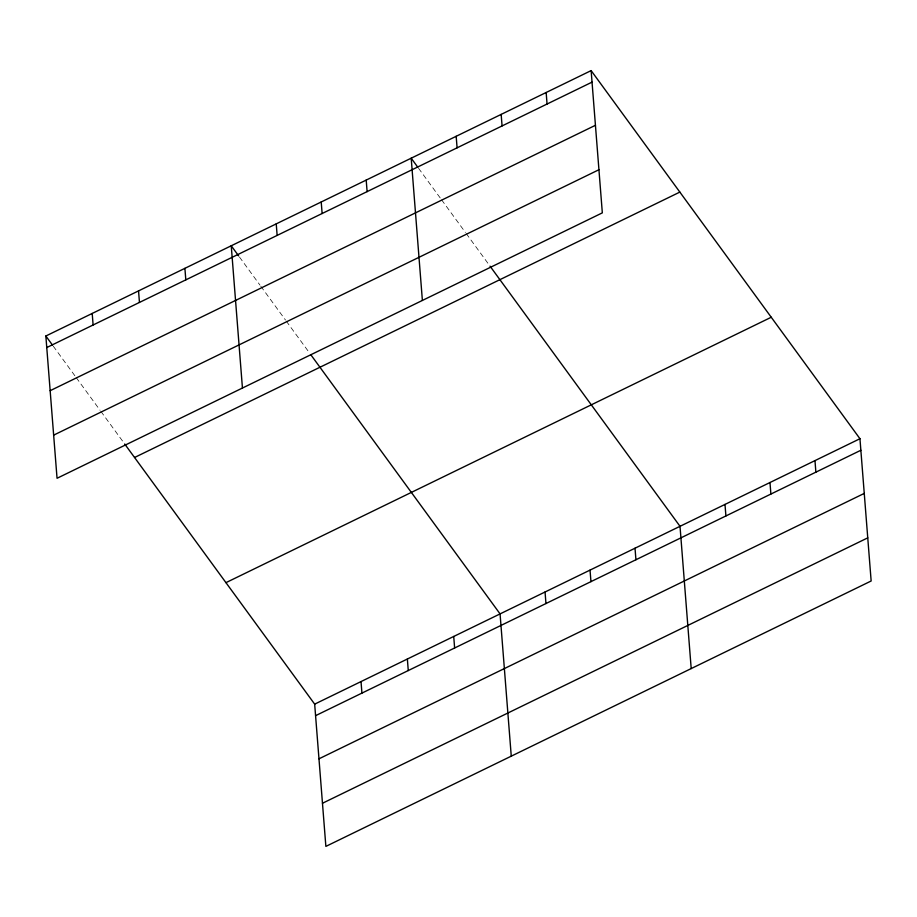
<?xml version="1.0" encoding="UTF-8"?>
<svg xmlns="http://www.w3.org/2000/svg" width="917" height="917" viewBox="0 0 917 917"><rect width="100%" height="100%" fill="white"/><g stroke="black" fill="none" stroke-linecap="round" stroke-linejoin="round"><path stroke-width="0.69" stroke-dasharray="4.58 3.44" d="M418.588 168.315L440.756 198.68M441.581 199.803L465.4 232.425M466.226 233.548L489.219 265.047M239.463 257.024L259.992 285.141M260.818 286.264L285.462 320.01M286.276 321.133L309.281 352.632M53.243 346.133L75.423 376.509M76.237 377.632L100.056 410.254M100.881 411.378L123.887 442.865"/><path stroke-width="1.38" d="M591.133 70.609L602.331 212.859L57.049 478.273L45.85 336.012L591.133 70.609L859.951 438.727L871.15 580.988L325.867 846.391L314.669 704.141L124.701 444M46.756 347.554L592.038 82.14M50.148 390.688L595.442 125.285M53.656 435.139L598.939 169.725M134.558 457.491L679.841 192.089M225.96 582.65L771.243 317.248M314.669 704.141L859.951 438.727M315.574 715.673L860.857 450.27M318.967 758.817L864.261 493.403M322.475 803.258L867.757 537.855M417.762 167.192L411.194 158.194L422.382 300.444M490.045 266.171L680.013 526.312L691.2 668.573M238.638 255.9L231.244 245.779L242.443 388.029M310.92 354.879L500.063 613.897L511.262 756.158M45.85 336.012L52.418 345.01M814.972 460.621L815.878 472.163M769.982 482.525L770.888 494.057M724.992 504.419L725.909 515.962M635.023 548.206L635.928 559.748M590.032 570.11L590.949 581.642M546.154 92.502L547.059 104.045M545.053 592.004L545.959 603.546M501.163 114.396L502.069 125.938M456.173 136.289L457.09 147.832M453.72 636.455L454.626 647.998M407.366 659.014L408.271 670.556M366.204 180.087L367.109 191.63M361.023 681.572L361.928 693.114M321.214 201.981L322.131 213.523M276.235 223.874L277.14 235.417M184.902 268.337L185.807 279.868M138.547 290.895L139.453 302.438M92.204 313.454L93.11 324.996"/></g></svg>
